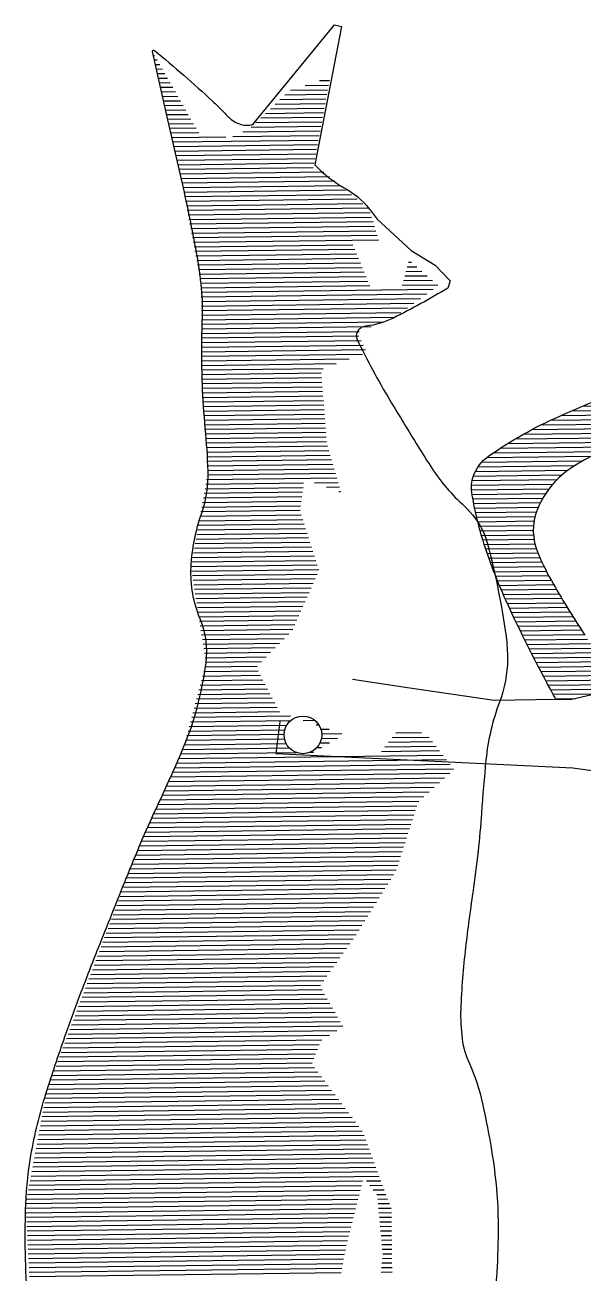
# Model space of a CAD drawing. Extents: x 0 to 420, y 0 to 297.
# Drawn here: x 361.927 to 363.234, y 100.636 to 103.558 of the extents above; entities that cross this region are included whole.
import ezdxf
from ezdxf.enums import TextEntityAlignment as Align

# ---------------------------------------------------------------- set-up
doc = ezdxf.new("R2010")
doc.units = 0
doc.header["$LTSCALE"] = 0.3
doc.header["$MEASUREMENT"] = 0
doc.layers.get('0').update_dxf_attribs({"linetype": 'CONTINUOUS'})
for name, color, linetype in [('TBLK07', 4, 'CONTINUOUS'), ('TBLK18', 4, 'CONTINUOUS'), ('TBLK25', 1, 'CONTINUOUS'), ('TBLK35', 3, 'CONTINUOUS'), ('TBLK50', 7, 'CONTINUOUS')]:
    doc.layers.add(name, color=color, linetype=linetype)
doc.styles.add('iso', font='iso3098b.shx')

# ---------------------------------------------------------------- blocks, each defined once
blk = doc.blocks.new('*X31')
at = {"color": 0, "linetype": 'Continuous'}
for p, q in [((155.45, 457), (155.73, 457)), ((155.66, 456), (156.29, 456)), ((155.88, 455), (156.84, 455)), ((156.09, 454), (157.4, 454)), ((156.3, 453), (157.95, 453)), ((156.52, 452), (158.51, 452)), ((156.73, 451), (159.06, 451)), ((191.79, 451), (193.92, 451)), ((156.95, 450), (159.62, 450)), ((157.16, 449), (160.18, 449)), ((185.41, 449), (193.52, 449)), ((188.6, 450), (193.72, 450)), ((157.38, 448), (160.73, 448)), ((157.59, 447), (161.29, 447)), ((157.8, 446), (161.84, 446)), ((181.99, 446), (192.92, 446)), ((183.06, 447), (193.12, 447)), ((184.12, 448), (193.32, 448)), ((158.02, 445), (162.4, 445)), ((158.23, 444), (162.95, 444)), ((158.45, 443), (163.51, 443)), ((178.81, 443), (192.32, 443)), ((179.87, 444), (192.52, 444)), ((180.93, 445), (192.72, 445)), ((158.66, 442), (164.06, 442)), ((158.88, 441), (164.62, 441)), ((159.09, 440), (165.18, 440)), ((174.8, 440), (191.73, 440)), ((176.68, 441), (191.93, 441)), ((177.74, 442), (192.12, 442)), ((159.3, 439), (171.1, 439)), ((159.52, 438), (191.33, 438)), ((172.63, 439), (191.53, 439)), ((159.73, 437), (191.13, 437)), ((159.95, 436), (190.93, 436)), ((160.16, 435), (190.73, 435)), ((160.38, 434), (190.53, 434)), ((160.59, 433), (190.33, 433)), ((160.8, 432), (190.13, 432)), ((161.02, 431), (192.47, 431)), ((161.23, 430), (193.67, 430)), ((161.41, 429), (194.87, 429)), ((161.59, 428), (196.07, 428)), ((161.76, 427), (197.27, 427)), ((161.93, 426), (198.47, 426)), ((162.11, 425), (199.67, 425)), ((162.28, 424), (200.87, 424)), ((162.46, 423), (202.07, 423)), ((162.63, 422), (202.51, 422)), ((162.8, 421), (202.79, 421)), ((162.98, 420), (203.08, 420)), ((163.15, 419), (203.36, 419)), ((163.33, 418), (203.65, 418)), ((163.5, 417), (203.93, 417)), ((163.67, 416), (204.22, 416)), ((163.85, 415), (198.6, 415)), ((164.02, 414), (199, 414)), ((164.2, 413), (199.4, 413)), ((164.37, 412), (199.8, 412)), ((164.54, 411), (200.2, 411)), ((164.72, 410), (200.6, 410)), ((210.42, 410), (212.51, 410)), ((210.7, 411), (211.36, 411)), ((164.89, 409), (201, 409)), ((165.07, 408), (201.4, 408)), ((209.87, 408), (214.79, 408)), ((210.14, 409), (213.65, 409)), ((165.24, 407), (201.8, 407)), ((165.27, 406), (202.2, 406)), ((165.27, 405), (216.08, 405)), ((209.31, 406), (217.08, 406)), ((209.59, 407), (215.93, 407)), ((165.27, 404), (214.65, 404)), ((165.27, 403), (213.22, 403)), ((165.27, 402), (211.79, 402)), ((165.27, 401), (210.36, 401)), ((165.27, 400), (208.94, 400)), ((165.27, 399), (207.51, 399)), ((165.27, 398), (205.05, 398)), ((165.27, 397), (202.38, 397)), ((165.27, 396), (199.71, 396)), ((165.27, 395), (199.66, 395)), ((165.27, 394), (200.12, 394)), ((165.27, 393), (200.59, 393)), ((165.27, 392), (201.06, 392)), ((165.27, 391), (200.37, 391)), ((165.27, 390), (197.5, 390)), ((165.27, 389), (194.62, 389)), ((165.27, 388), (191.75, 388)), ((165.27, 387), (191.32, 387)), ((165.27, 386), (191.38, 386)), ((165.27, 385), (191.45, 385)), ((165.31, 384), (191.51, 384)), ((165.36, 383), (191.57, 383)), ((165.42, 382), (191.63, 382)), ((165.47, 381), (191.7, 381)), ((165.52, 380), (191.76, 380)), ((165.58, 379), (191.82, 379)), ((165.63, 378), (191.88, 378)), ((165.68, 377), (191.95, 377)), ((165.73, 376), (192.01, 376)), ((165.79, 375), (192.07, 375)), ((165.84, 374), (192.13, 374)), ((165.89, 373), (192.2, 373)), ((165.94, 372), (192.26, 372)), ((166, 371), (192.5, 371)), ((166.05, 370), (192.77, 370)), ((166.1, 369), (193.04, 369)), ((166.15, 368), (193.31, 368)), ((166.21, 367), (193.59, 367)), ((165.92, 364), (194.4, 364)), ((166.11, 365), (194.13, 365)), ((166.26, 366), (193.86, 366)), ((165.35, 361), (186.86, 361)), ((165.54, 362), (187.01, 362)), ((165.73, 363), (187.15, 363)), ((189.49, 363), (194.68, 363)), ((192.16, 362), (194.95, 362)), ((194.82, 361), (195.22, 361)), ((164.78, 358), (186.43, 358)), ((164.97, 359), (186.58, 359)), ((165.16, 360), (186.72, 360)), ((164.4, 356), (186.52, 356)), ((164.59, 357), (186.29, 357)), ((163.82, 353), (187.45, 353)), ((164.01, 354), (187.14, 354)), ((164.2, 355), (186.83, 355)), ((163.25, 350), (188.37, 350)), ((163.44, 351), (188.06, 351)), ((163.63, 352), (187.76, 352)), ((162.87, 348), (188.99, 348)), ((163.06, 349), (188.68, 349)), ((162.3, 345), (189.91, 345)), ((162.49, 346), (189.6, 346)), ((162.68, 347), (189.29, 347)), ((162.39, 344), (190.22, 344)), ((162.53, 343), (189.88, 343)), ((162.67, 342), (189.42, 342)), ((162.82, 341), (188.96, 341)), ((162.96, 340), (188.5, 340)), ((163.1, 339), (188.04, 339)), ((163.24, 338), (187.58, 338)), ((163.39, 337), (187.11, 337)), ((163.53, 336), (186.65, 336)), ((163.67, 335), (186.19, 335)), ((163.82, 334), (185.73, 334)), ((163.96, 333), (185.27, 333)), ((164.1, 332), (184.81, 332)), ((164.24, 331), (184.35, 331)), ((164.39, 330), (183.44, 330)), ((164.53, 329), (182.44, 329)), ((164.67, 328), (181.44, 328)), ((164.82, 327), (180.44, 327)), ((164.96, 326), (179.44, 326)), ((165.04, 323), (176.44, 323)), ((165.1, 325), (178.44, 325)), ((165.24, 324), (177.44, 324)), ((164.2, 320), (177.68, 320)), ((164.48, 321), (177.18, 321)), ((164.76, 322), (176.68, 322)), ((163.37, 317), (179.18, 317)), ((163.65, 318), (178.68, 318)), ((163.93, 319), (178.18, 319)), ((162.81, 315), (180.18, 315)), ((163.09, 316), (179.68, 316)), ((161.98, 312), (183.6, 312)), ((162.26, 313), (181.18, 313)), ((162.54, 314), (180.68, 314)), ((161.15, 309), (182.31, 309)), ((161.43, 310), (182.76, 310)), ((161.7, 311), (183.63, 311)), ((186.4, 311), (188.91, 311)), ((189.2, 310), (189.78, 310)), ((190.22, 309), (192, 309)), ((160.59, 307), (182.23, 307)), ((160.87, 308), (182.15, 308)), ((190.31, 307), (193.81, 307)), ((190.39, 308), (194.8, 308)), ((205.8, 307), (213.89, 307)), ((206.6, 308), (212.27, 308)), ((159.43, 304), (184.75, 304)), ((159.89, 305), (183.27, 305)), ((160.31, 306), (182.57, 306)), ((187.79, 304), (188.56, 304)), ((189.26, 305), (190.31, 305)), ((189.96, 306), (192.06, 306)), ((203.4, 304), (216.14, 304)), ((204.2, 305), (215.39, 305)), ((205, 306), (214.64, 306)), ((158.05, 301), (218.39, 301)), ((158.51, 302), (217.64, 302)), ((158.97, 303), (216.89, 303)), ((156.68, 298), (217.17, 298)), ((157.14, 299), (218.32, 299)), ((157.59, 300), (219.14, 300)), ((155.76, 296), (214.89, 296)), ((156.22, 297), (216.03, 297)), ((154.39, 293), (211.46, 293)), ((154.84, 294), (212.6, 294)), ((155.3, 295), (213.74, 295)), ((153.01, 290), (210.32, 290)), ((153.47, 291), (210.66, 291)), ((153.93, 292), (210.99, 292)), ((151.64, 287), (209.32, 287)), ((152.09, 288), (209.66, 288)), ((152.55, 289), (209.99, 289)), ((150.72, 285), (208.66, 285)), ((151.18, 286), (208.99, 286)), ((149.34, 282), (207.66, 282)), ((149.8, 283), (207.99, 283)), ((150.26, 284), (208.32, 284)), ((148.16, 279), (206.66, 279)), ((148.55, 280), (206.99, 280)), ((148.94, 281), (207.32, 281)), ((146.98, 276), (205.09, 276)), ((147.37, 277), (205.73, 277)), ((147.77, 278), (206.32, 278)), ((146.2, 274), (203.8, 274)), ((146.59, 275), (204.45, 275)), ((145.02, 271), (201.88, 271)), ((145.41, 272), (202.52, 272)), ((145.8, 273), (203.16, 273)), ((143.84, 268), (199.95, 268)), ((144.24, 269), (200.59, 269)), ((144.63, 270), (201.23, 270)), ((143.06, 266), (198.66, 266)), ((143.45, 267), (199.3, 267)), ((141.88, 263), (196.66, 263)), ((142.27, 264), (197.38, 264)), ((142.67, 265), (198.02, 265)), ((140.71, 260), (194.48, 260)), ((141.1, 261), (195.21, 261)), ((141.49, 262), (195.94, 262)), ((139.53, 257), (192.3, 257)), ((139.92, 258), (193.03, 258)), ((140.31, 259), (193.75, 259)), ((138.75, 255), (190.84, 255)), ((139.14, 256), (191.57, 256)), ((137.57, 252), (189.73, 252)), ((137.96, 253), (189.39, 253)), ((138.35, 254), (190.12, 254)), ((136.39, 249), (191.4, 249)), ((136.78, 250), (190.84, 250)), ((137.18, 251), (190.29, 251)), ((135.22, 246), (193.06, 246)), ((135.61, 247), (192.51, 247)), ((136, 248), (191.95, 248)), ((134.43, 244), (194.18, 244)), ((134.82, 245), (193.62, 245)), ((133.26, 241), (189.55, 241)), ((133.65, 242), (191.21, 242)), ((134.04, 243), (192.88, 243)), ((132.08, 238), (188.14, 238)), ((132.47, 239), (188.54, 239)), ((132.86, 240), (188.94, 240)), ((130.9, 235), (187.88, 235)), ((131.29, 236), (187.34, 236)), ((131.69, 237), (187.74, 237)), ((130.12, 233), (189.35, 233)), ((130.51, 234), (188.61, 234)), ((129.1, 230), (191.55, 230)), ((129.33, 231), (190.81, 231)), ((129.73, 232), (190.08, 232)), ((128.5, 227), (193.75, 227)), ((128.7, 228), (193.01, 228)), ((128.9, 229), (192.28, 229)), ((128.1, 225), (195.21, 225)), ((128.3, 226), (194.48, 226)), ((127.5, 222), (197.41, 222)), ((127.7, 223), (196.68, 223)), ((127.9, 224), (195.95, 224)), ((126.9, 219), (198.92, 219)), ((127.1, 220), (198.56, 220)), ((127.3, 221), (198.15, 221)), ((126.3, 216), (199.97, 216)), ((126.5, 217), (199.62, 217)), ((126.7, 218), (199.27, 218)), ((125.9, 214), (200.68, 214)), ((126.1, 215), (200.33, 215)), ((125.3, 211), (201.74, 211)), ((125.5, 212), (201.39, 212)), ((125.7, 213), (201.03, 213)), ((124.7, 208), (197.51, 208)), ((124.9, 209), (197.78, 209)), ((125.1, 210), (198.05, 210)), ((198.89, 210), (202.09, 210)), ((199.64, 209), (202.44, 209)), ((200.39, 208), (202.8, 208)), ((124.3, 206), (196.98, 206)), ((124.3, 205), (196.71, 205)), ((124.5, 207), (197.25, 207)), ((201.14, 207), (203.15, 207)), ((201.33, 206), (203.5, 206)), ((201.41, 205), (203.86, 205)), ((124.34, 204), (196.45, 204)), ((124.38, 203), (196.18, 203)), ((201.49, 204), (204.21, 204)), ((201.56, 203), (204.27, 203)), ((124.42, 202), (195.91, 202)), ((124.45, 201), (195.65, 201)), ((124.49, 200), (195.38, 200)), ((201.64, 202), (204.27, 202)), ((201.72, 201), (204.27, 201)), ((201.79, 200), (204.27, 200)), ((124.53, 199), (195.11, 199)), ((124.57, 198), (194.85, 198)), ((124.61, 197), (194.58, 197)), ((201.87, 199), (204.27, 199)), ((201.95, 198), (204.27, 198)), ((202.02, 197), (204.27, 197)), ((124.65, 196), (194.31, 196)), ((124.68, 195), (194.1, 195)), ((202.1, 196), (204.27, 196)), ((202.18, 195), (204.27, 195)), ((124.72, 194), (193.9, 194)), ((124.76, 193), (193.7, 193)), ((124.8, 192), (193.5, 192)), ((202.06, 192), (204.27, 192)), ((202.18, 193), (204.27, 193)), ((202.26, 194), (204.27, 194)), ((124.84, 191), (193.3, 191)), ((124.88, 190), (193.1, 190)), ((201.84, 190), (204.27, 190)), ((201.95, 191), (204.27, 191))]:
    blk.add_line(p, q, dxfattribs=at)
blk = doc.blocks.new('*X29')
at = {"color": 0, "linetype": 'Continuous'}
for p, q in [((286.79, 394), (297.23, 394)), ((289.66, 395), (296.51, 395)), ((278.53, 391), (295.87, 391)), ((281.24, 392), (296.91, 392)), ((283.99, 393), (297.3, 393)), ((273.26, 389), (292.5, 389)), ((275.88, 390), (294.2, 390)), ((265.63, 386), (287.31, 386)), ((268.16, 387), (289.06, 387)), ((270.69, 388), (290.79, 388)), ((258.16, 383), (281.95, 383)), ((260.63, 384), (283.76, 384)), ((263.13, 385), (285.55, 385)), ((250.82, 380), (276.4, 380)), ((253.25, 381), (278.27, 381)), ((255.69, 382), (280.12, 382)), ((246.03, 378), (272.59, 378)), ((248.42, 379), (274.51, 379)), ((239.23, 375), (266.49, 375)), ((241.37, 376), (268.6, 376)), ((243.66, 377), (270.63, 377)), ((233.56, 372), (259.59, 372)), ((235.35, 373), (262, 373)), ((237.23, 374), (264.3, 374)), ((228.72, 369), (252.22, 369)), ((230.26, 370), (254.5, 370)), ((231.87, 371), (257.06, 371)), ((226.18, 367), (248.28, 367)), ((227.27, 368), (250.16, 368)), ((224.33, 364), (243.72, 364)), ((224.77, 365), (245, 365)), ((225.38, 366), (246.55, 366)), ((223.88, 362), (241.68, 362)), ((223.88, 361), (240.85, 361)), ((224.03, 363), (242.63, 363)), ((224.01, 360), (240.13, 360)), ((224.16, 359), (239.5, 359)), ((224.33, 358), (238.94, 358)), ((224.52, 357), (238.46, 357)), ((224.72, 356), (238.05, 356)), ((224.93, 355), (237.73, 355)), ((225.16, 354), (237.5, 354)), ((225.4, 353), (237.36, 353)), ((225.66, 352), (237.29, 352)), ((225.93, 351), (237.31, 351)), ((226.22, 350), (237.4, 350)), ((226.52, 349), (237.58, 349)), ((226.83, 348), (237.84, 348)), ((227.15, 347), (238.2, 347)), ((227.49, 346), (238.62, 346)), ((227.83, 345), (239.07, 345)), ((228.18, 344), (239.53, 344)), ((228.55, 343), (240.02, 343)), ((228.92, 342), (240.52, 342)), ((229.31, 341), (241.05, 341)), ((229.71, 340), (241.59, 340)), ((230.11, 339), (242.15, 339)), ((230.53, 338), (242.72, 338)), ((230.97, 337), (243.29, 337)), ((231.41, 336), (243.88, 336)), ((231.85, 335), (244.47, 335)), ((232.31, 334), (245.06, 334)), ((232.76, 333), (245.67, 333)), ((233.22, 332), (246.28, 332)), ((233.68, 331), (246.9, 331)), ((234.15, 330), (247.53, 330)), ((234.62, 329), (248.16, 329)), ((235.1, 328), (248.81, 328)), ((235.58, 327), (249.46, 327)), ((236.07, 326), (250.13, 326)), ((236.56, 325), (250.81, 325)), ((237.05, 324), (251.5, 324)), ((237.55, 323), (252.21, 323)), ((238.06, 322), (252.93, 322)), ((238.57, 321), (253.66, 321)), ((239.08, 320), (254.4, 320)), ((239.6, 319), (255.16, 319)), ((240.12, 318), (255.93, 318)), ((240.65, 317), (255.38, 317)), ((241.18, 316), (250.71, 316)), ((241.72, 315), (246.05, 315))]:
    blk.add_line(p, q, dxfattribs=at)
blk = doc.blocks.new('State Logo')
at = {"layer": 'TBLK07', "linetype": 'Continuous'}
for points in [[(-5.731, 1.1591, -0.010336), (-5.7387, 1.3894, -0.012061), (-5.7366, 1.5869, -0.037306), (-5.7091, 1.8356, -0.031458), (-5.6365, 2.1231, -0.006397), (-5.5474, 2.3895, -0.008174), (-5.4715, 2.5959, -0.002718), (-5.3589, 2.8829, -0.002307), (-5.2229, 3.2196, -0.012749), (-5.1213, 3.4508, 0.01031), (-4.9943, 3.736, 0.035108), (-4.934, 3.9132, 0.030779), (-4.8923, 4.1225, 0.134461), (-4.9198, 4.3289, -0.113402), (-4.9623, 4.5708, -0.071251), (-4.9124, 4.8248, 0.093229), (-4.8826, 5.0211, 0.014905), (-4.8957, 5.2217, -0.014542), (-4.9093, 5.4273, -0.017964), (-4.9095, 5.7416, 0.036133), (-4.9154, 5.8979, 0.01893), (-4.9403, 6.0657, 0.009726), (-5.0073, 6.3888), (-5.0754, 6.6874), (-5.1435, 6.9861, -0.715475), (-5.1342, 6.9918, -0.014253), (-4.8623, 6.7544, -0.015563), (-4.8123, 6.7051, 0.02151), (-4.7756, 6.6699, 0.243169), (-4.6741, 6.6445, 0.002829), (-4.6726, 6.6448), (-4.2911, 7.1109), (-4.2579, 7.1042), (-4.3827, 6.4555, 0.081222), (-4.2448, 6.3485, -0.1016), (-4.1284, 6.2504, -0.010607), (-4.0916, 6.2017), (-3.9318, 6.0553), (-3.8198, 5.9858), (-3.7497, 5.9123), (-3.7597, 5.8787, -0.01909), (-4.0147, 5.7384, -0.089756), (-4.1437, 5.7005, 0.254106), (-4.185, 5.672, 0.233724), (-4.1853, 5.6385, 0.022915), (-4.0311, 5.3531, 0.003037), (-3.9, 5.138, 0.006251), (-3.8344, 5.0348, 0.065145), (-3.6826, 4.8576, -0.103548), (-3.5952, 4.7383, -0.042008), (-3.5725, 4.6744, -0.014448), (-3.5277, 4.4825, -0.015711), (-3.4875, 4.2463, -0.035636), (-3.4805, 4.1408, -0.089421), (-3.5179, 3.9391, 0.065824), (-3.5814, 3.6688, 0.007332), (-3.6024, 3.4198, -0.010178), (-3.6186, 3.2404, -0.008155), (-3.6433, 3.0465, 0.006173), (-3.6769, 2.7904, 0.020328), (-3.6994, 2.5009, 0.042588), (-3.6928, 2.3623, 0.075699), (-3.6592, 2.2475, -0.052609), (-3.6036, 2.0853, -0.013917), (-3.5591, 1.8631, -0.017036), (-3.5341, 1.6797, -0.02212), (-3.5246, 1.5129, -0.016928), (-3.5291, 1.2947, -0.032434), (-3.552, 1.1039, -0.025448)], [(-3.7597, 5.8787, -0.01909), (-4.0147, 5.7384, -0.089756), (-4.1437, 5.7005, 0.254106), (-4.185, 5.672, 0.233724), (-4.1853, 5.6385, 0.022915), (-4.0311, 5.3531, 0.003037), (-3.9, 5.138, 0.006251), (-3.8344, 5.0348, 0.065145), (-3.6826, 4.8576, -0.103548), (-3.5952, 4.7383, -0.042008), (-3.5725, 4.6744, -0.014448), (-3.5277, 4.4825, -0.015711), (-3.4875, 4.2463, -0.035636), (-3.4805, 4.1408, -0.089421), (-3.5179, 3.9391, 0.065824), (-3.5814, 3.6688, 0.007332), (-3.6024, 3.4198, -0.010178), (-3.6186, 3.2404, -0.008155), (-3.6433, 3.0465, 0.006173), (-3.6769, 2.7904, 0.020328), (-3.6994, 2.5009, 0.042588), (-3.6928, 2.3623, 0.075699), (-3.6592, 2.2475, -0.052609), (-3.6036, 2.0853, -0.013917), (-3.5591, 1.8631, -0.017036), (-3.5341, 1.6797, -0.02212), (-3.5246, 1.5129, -0.016928), (-3.5291, 1.2947, -0.032434), (-3.552, 1.1039, -0.025448)], [(-5.731, 1.1591, -0.010336), (-5.7387, 1.3894, -0.012061), (-5.7366, 1.5869, -0.037306), (-5.7091, 1.8356, -0.031458), (-5.6365, 2.1231, -0.006397), (-5.5474, 2.3895, -0.008174), (-5.4715, 2.5959, -0.002718), (-5.3589, 2.8829, -0.002307), (-5.2229, 3.2196, -0.012749), (-5.1213, 3.4508, 0.01031), (-4.9943, 3.736, 0.035108), (-4.934, 3.9132, 0.030779), (-4.8923, 4.1225, 0.134461), (-4.9198, 4.3289, -0.113402), (-4.9623, 4.5708, -0.071251), (-4.9124, 4.8248, 0.093229), (-4.8826, 5.0211, 0.014905), (-4.8957, 5.2217, -0.014542), (-4.9093, 5.4273, -0.017964), (-4.9095, 5.7416, 0.036133), (-4.9154, 5.8979, 0.01893), (-4.9403, 6.0657, 0.009726), (-5.0073, 6.3888), (-5.0754, 6.6874), (-5.1435, 6.9861, -0.715475), (-5.1342, 6.9918, -0.014253), (-4.8623, 6.7544, -0.015563), (-4.8123, 6.7051, 0.02151), (-4.7756, 6.6699, 0.243169), (-4.6741, 6.6445, 0.002829), (-4.6726, 6.6448, 0.030294)], [(-2.9373, 4.0071), (-3.1785, 3.9522), (-3.2525, 3.9512, -0.002561), (-3.2644, 3.9724, -0.018988), (-3.4878, 4.4162, -0.031561), (-3.5947, 4.6956, -0.036865), (-3.6475, 4.9227, -0.12093), (-3.6414, 4.9945, -0.159139), (-3.5688, 5.0915, -0.049704), (-3.2385, 5.2778, -0.003631), (-2.9771, 5.3906, -0.003049)], [(-2.9588, 5.1502, 0.045796), (-3.1713, 5.0434, 0.158262), (-3.3398, 4.8432, 0.201644), (-3.3372, 4.6347, 0.027436), (-3.2651, 4.4912, 0.01571), (-3.1183, 4.2525, 0.024541)]]:
    blk.add_lwpolyline(points, format="xyb", dxfattribs=at)
for points in [[(-3.2525, 3.9512), (-3.5422, 3.9474), (-3.9494, 4.0063), (-4.2067, 4.0458)], [(-4.5464, 3.8488), (-4.5659, 3.6988), (-3.1744, 3.6313), (-2.7457, 3.5727), (-2.7696, 3.7649), (-2.9205, 3.8485), (-2.8799, 4.0202), (-2.9373, 4.0071)]]:
    blk.add_lwpolyline(points, dxfattribs=at)
blk.add_circle((-4.4387, 3.786), 0.0882, dxfattribs=at)
at = {"layer": 'TBLK07', "linetype": 'Continuous', "xscale": 0.02139268110938849, "yscale": 0.02139268110938986, "zscale": 0.02139268110938768, "rotation": 0.7441666666577991}
for name in ['*X31', '*X29']:
    blk.add_blockref(name, (-8.3376, -2.8505), dxfattribs=at)
blk = doc.blocks.new('a3_in_vtblk')
at = {"layer": 'TBLK18', "xscale": 0.5, "yscale": 0.5, "zscale": 0.499999999999998}
blk.add_blockref('State Logo', (364.7969, 100.0029), dxfattribs=at)
at = {"layer": 'TBLK18', "style": 'iso'}
for tag, p, height in [('GROUND_SURVEY_STD.', (381.8752, 126.1053), 1.8), ('SURVEY_CAPTURE_DATE', (381.9454, 122.6053), 1.8), ('MAPPING_SURVEY_STD.', (381.9454, 119.1053), 1.8), ('MAPPING_CAPTURE_DATE', (381.9454, 115.6053), 1.8), ('PROJECT_ZONE', (381.9454, 112.1053), 1.8), ('HEIGHT_DATUM', (381.9454, 108.6053), 1.8), ('CLIENT_STREET_NAME', (355.5138, 86.9408), 1.5), ('CLIENT_SUBURB_POSTCODE', (388.4876, 86.9408), 1.5), ('CLIENT_TELEPHONE_NO.', (368.3056, 84.6771), 1.5), ('CLIENT_FAX_NO.', (393.5552, 84.6771), 1.5), ('STREET_NAME', (355.5138, 62.0998), 1.5), ('SUBURB_POSTCODE', (388.4876, 62.0998), 1.5), ('TELEPHONE_NO.', (368.3056, 59.8361), 1.5), ('FAX_NO.', (393.5552, 59.8361), 1.5)]:
    blk.add_attdef(tag, p, '', height=height, dxfattribs=at)
for tag, p in [('CLIENT_MR_DIRECTORATE', (381.5, 92.9596)), ('MR_DIRECTORATE', (381.5, 68.1185))]:
    blk.add_attdef(tag, text='', height=1.5, dxfattribs=at).set_placement(p, align=Align.CENTER)
at = {"layer": 'TBLK25', "style": 'iso'}
for tag, height, p in [('CLIENT_MR__BRANCH', 2, (381.5, 90.0399)), ('MR_BRANCH', 2, (381.5, 65.1989)), ('ROAD_SECTION', 1.75, (384.5, 29.1617)), ('SLK', 1.75, (384.5, 26.1075)), ('CHAINAGE', 1.75, (384.5, 19.2054))]:
    blk.add_attdef(tag, text='', height=height, dxfattribs=at).set_placement(p, align=Align.CENTER)
for tag, p, height in [('FILE_NUMBER', (371.7734, 54.2365), 2.5), ('DESIGNED_/_DRAWN', (371.7734, 49.4865), 2), ('VERIFIED', (371.7734, 44.4865), 2), ('APPROVED', (371.7734, 39.4865), 2), ('LOCAL_AUTHORITY', (370.4803, 16.7335), 1.25)]:
    blk.add_attdef(tag, p, '', height=height, dxfattribs=at)
at = {"layer": 'TBLK35', "style": 'iso', "width": 0.9}
for tag, p in [('ROAD_PROJECT&NUMBER', (384.5, 32.2307)), ('DRAWING_DESCRIPTION', (384.5, 22.288))]:
    blk.add_attdef(tag, text='', height=2.5, dxfattribs=at).set_placement(p, align=Align.CENTER)
at = {"layer": 'TBLK50', "style": 'iso'}
blk.add_attdef('MRWA_DRG_NUMBER', (356.2877, 6.0846), '', height=5, dxfattribs=at)

msp = doc.modelspace()

# ---------------------------------------------------------------- block references
at = {"color": 1}
msp.add_blockref('a3_in_vtblk', (0, 0), dxfattribs=at)

doc.saveas('drawing.dxf')
